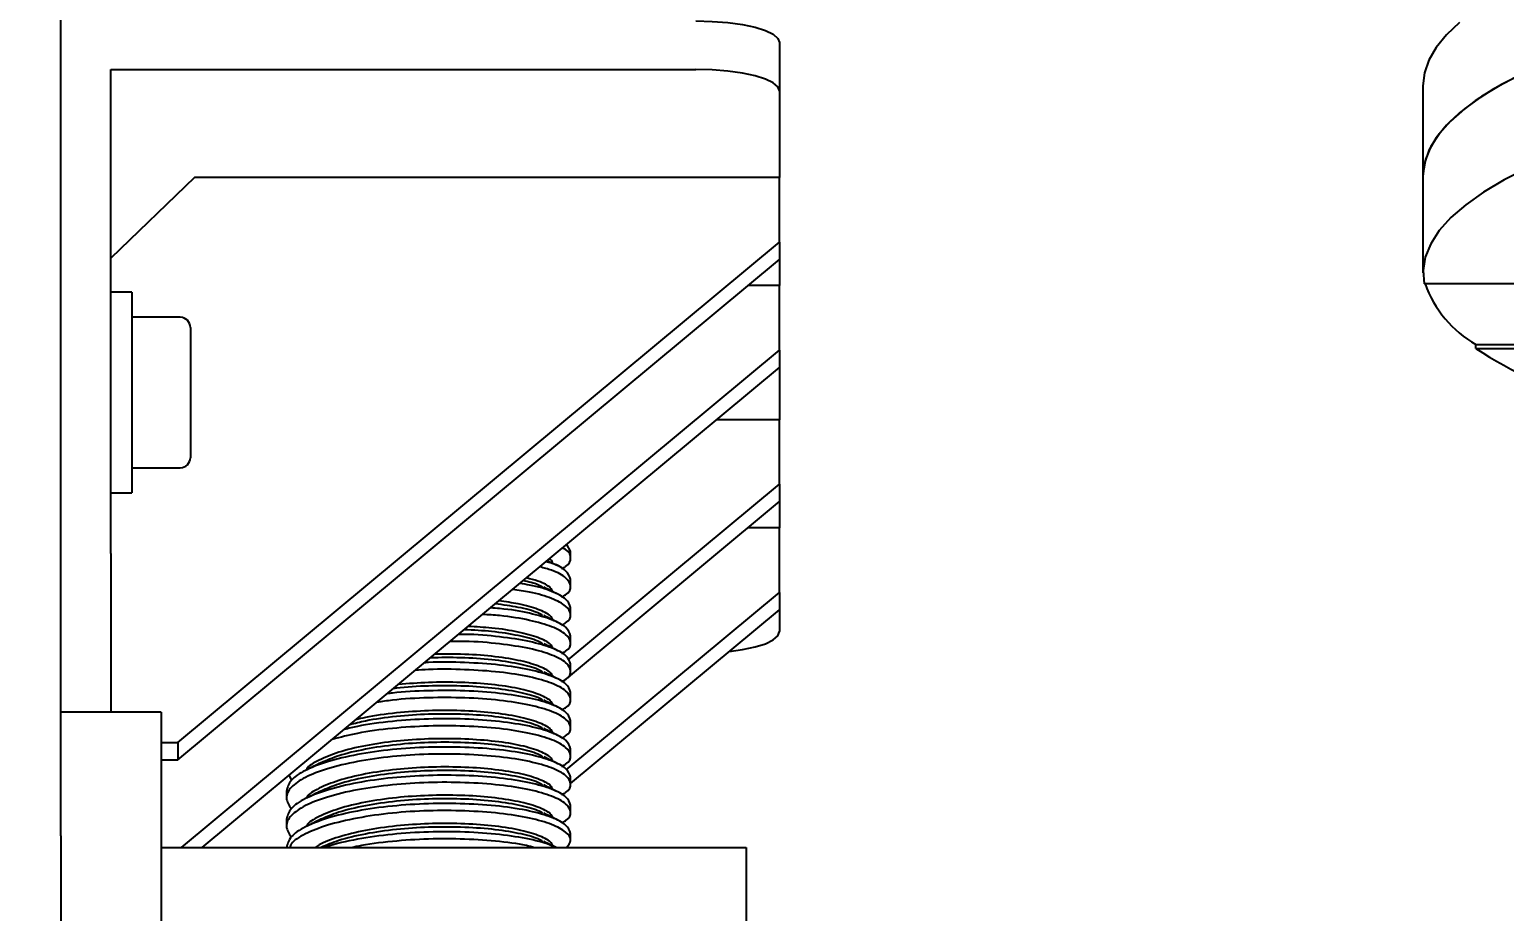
# Model space of a CAD drawing. Header units: millimetres. Extents: x 160 to 8396, y -16 to 5840.
# Drawn here: x 4207.5 to 4384, y 4992.8 to 5098.4 of the extents above; entities that cross this region are included whole.
import ezdxf

# ---------------------------------------------------------------- set-up
doc = ezdxf.new("R2010")
doc.units = ezdxf.units.MM
doc.header["$LTSCALE"] = 20
doc.styles.add('SLDTEXTSTYLE1', font='TXT', dxfattribs={"width": 0.605})
doc.dimstyles.new('SLDDIMSTYLE1', dxfattribs={"dimtxt": 70, "dimasz": 60, "dimexe": 0, "dimexo": 0.0625, "dimgap": 17.5, "dimtad": 2, "dimdec": 0, "dimrnd": 1e-09, "dimzin": 12, "dimdsep": 46, "dimtxsty": 'SLDTEXTSTYLE1', "dimsah": 1, "dimcen": 0.09, "dimadec": 0, "dimazin": 3, "dimtol": 1, "dimtfac": 1, "dimtdec": 3, "dimtofl": 0, "dimtmove": 0, "dimatfit": 3, "dimfxl": 0, "dimfrac": 2, "dimtolj": 1, "dimarcsym": 0})

# ---------------------------------------------------------------- blocks, each defined once
blk = doc.blocks.new('_D_9')
at = {"color": 7, "linetype": 'Continuous', "lineweight": 0}
for p, q in [((4574.2, 5069.25), (4574.2, 1335.28)), ((2992.21, 3609.87), (2992.21, 1335.28)), ((4574.2, 1355.28), (2992.21, 1355.28))]:
    blk.add_line(p, q, dxfattribs=at)
at = {"color": 7, "linetype": 'Continuous', "lineweight": 18}
for points in [[(2992.21, 1355.28), (3052.21, 1345.28), (3052.21, 1365.28)], [(4574.2, 1355.28), (4514.2, 1365.28), (4514.2, 1345.28)]]:
    blk.add_solid(points, dxfattribs=at)
at = {"color": 7, "linetype": 'Continuous', "lineweight": 18, "char_height": 70, "attachment_point": 1, "style": 'SLDTEXTSTYLE1'}
for s, insert in [('1582', (3644.82, 1445.51)), ('*', (3842.08, 1445.51))]:
    blk.add_mtext(s, dxfattribs=dict(at, insert=insert))

msp = doc.modelspace()

# ---------------------------------------------------------------- linework, layer by layer
at = {"color": 7, "linetype": 'Continuous', "lineweight": 25}
for p, q in [((4211.2, 5011.27), (4211.2, 5102.52)), ((4297.2, 5096.82), (4297.2, 5091.03)), ((4217.2, 5093.61), (4287.2, 5093.61)), ((4217.2, 5035.66), (4217.2, 5093.61)), ((4297.2, 5091.03), (4297.2, 5080.67)), ((4374.2, 5091.66), (4374.2, 5080.84)), ((4227.2, 5080.67), (4217.2, 5071.01)), ((4297.2, 5080.67), (4227.2, 5080.67)), ((4297.2, 5072.95), (4297.2, 5080.67)), ((4374.2, 5080.84), (4374.2, 5069.25)), ((4225.2, 5013.06), (4297.2, 5072.95)), ((4297.2, 5072.95), (4297.2, 5070.88)), ((4225.2, 5010.99), (4297.2, 5070.88)), ((4297.2, 5070.88), (4297.2, 5067.73)), ((4297.2, 5067.73), (4293.42, 5067.73)), ((4297.2, 5060.01), (4297.2, 5067.73)), ((4402.2, 5067.96), (4374.33, 5067.96)), ((4219.7, 5066.94), (4217.2, 5066.94)), ((4219.7, 5066.94), (4219.7, 5059.77)), ((4225.5, 5063.94), (4219.7, 5063.94)), ((4226.7, 5062.74), (4226.7, 5047.14)), ((4380.53, 5060.19), (4380.53, 5060.68)), ((4380.53, 5060.68), (4402.02, 5060.68)), ((4219.7, 5059.77), (4219.7, 5042.94)), ((4225.64, 5000.48), (4297.2, 5060.01)), ((4297.2, 5060.01), (4297.2, 5057.93)), ((4380.53, 5060.19), (4401.16, 5060.19)), ((4228.13, 5000.48), (4297.2, 5057.93)), ((4297.2, 5057.93), (4297.2, 5051.69)), ((4297.2, 5051.69), (4289.69, 5051.69)), ((4297.2, 5043.96), (4297.2, 5051.69)), ((4226.7, 5047.14), (4226.7, 5047.14)), ((4219.7, 5045.94), (4225.5, 5045.94)), ((4217.2, 5042.94), (4219.7, 5042.94)), ((4271.92, 5022.93), (4297.2, 5043.96)), ((4297.2, 5043.96), (4297.2, 5041.89)), ((4271.23, 5020.28), (4297.2, 5041.89)), ((4297.2, 5041.89), (4297.2, 5038.75)), ((4297.2, 5038.75), (4293.42, 5038.75)), ((4297.2, 5031.02), (4297.2, 5038.75)), ((4217.2, 5035.66), (4217.2, 5023.41)), ((4272.2, 5035.97), (4271.74, 5036.76)), ((4272.2, 5035.13), (4272.2, 5035.97)), ((4272.2, 5031.75), (4272.2, 5032.59)), ((4271.69, 5009.8), (4297.2, 5031.02)), ((4297.2, 5031.02), (4297.2, 5028.95)), ((4272.2, 5028.37), (4272.2, 5029.21)), ((4272.2, 5008.15), (4297.2, 5028.95)), ((4297.2, 5028.95), (4297.2, 5026.32)), ((4272.2, 5024.99), (4272.2, 5025.83)), ((4217.2, 5023.41), (4217.2, 5016.69)), ((4272.2, 5021.61), (4272.2, 5022.45)), ((4272.2, 5018.23), (4272.2, 5019.07)), ((4223.2, 5016.69), (4211.2, 5016.69)), ((4223.2, 5016.69), (4223.2, 5001.87)), ((4272.2, 5014.85), (4272.2, 5015.69)), ((4223.2, 5013.06), (4225.2, 5013.06)), ((4225.2, 5013.06), (4225.2, 5010.99)), ((4211.2, 5001.87), (4211.2, 5011.27)), ((4223.2, 5010.99), (4225.2, 5010.99)), ((4272.2, 5011.46), (4272.2, 5012.31)), ((4238.51, 5009.11), (4238.79, 5008.51)), ((4272.2, 5008.08), (4272.2, 5008.93)), ((4238.2, 5007.24), (4238.2, 5006.39)), ((4272.2, 5004.7), (4272.2, 5005.55)), ((4238.2, 5003.86), (4238.2, 5003.01)), ((4272.2, 5001.32), (4272.2, 5002.17)), ((4211.2, 5001.87), (4211.2, 4721.75)), ((4223.2, 5001.87), (4223.2, 4721.75)), ((4223.2, 5000.48), (4293.2, 5000.48)), ((4242.32, 5000.49), (4242.31, 5000.48)), ((4293.2, 5000.48), (4293.2, 4990.82))]:
    msp.add_line(p, q, dxfattribs=at)
at = {"color": 7, "linetype": 'Continuous', "lineweight": 25, "flags": 128}
for points in [[(4287.2, 5099.41), (4289.15, 5099.36), (4291.03, 5099.21), (4292.76, 5098.97), (4294.27, 5098.65), (4295.52, 5098.26), (4296.44, 5097.81), (4297.01, 5097.33), (4297.2, 5096.82)], [(4378.56, 5099.22), (4377, 5097.74), (4375.78, 5096.24), (4374.91, 5094.72), (4374.38, 5093.2), (4374.2, 5091.66)], [(4402.45, 5098.87), (4398.45, 5097.74), (4394.72, 5096.55), (4391.26, 5095.3), (4388.1, 5094.01), (4385.24, 5092.66), (4382.69, 5091.28), (4380.46, 5089.86), (4378.56, 5088.4), (4377, 5086.92), (4375.78, 5085.42), (4374.91, 5083.91), (4374.38, 5082.38), (4374.2, 5080.84)], [(4389.3, 5094.52), (4386.29, 5093.18), (4383.59, 5091.79), (4381.22, 5090.37), (4379.18, 5088.91), (4377.49, 5087.42), (4376.14, 5085.91), (4375.14, 5084.38), (4374.5, 5082.84), (4374.22, 5081.29), (4374.2, 5080.84)], [(4297.2, 5091.03), (4297.01, 5091.53), (4296.44, 5092.02), (4295.52, 5092.46), (4294.27, 5092.86), (4292.76, 5093.18), (4291.03, 5093.42), (4289.15, 5093.57), (4287.2, 5093.61)], [(4386.76, 5081.81), (4383.93, 5080.39), (4381.45, 5078.92), (4379.31, 5077.42), (4377.54, 5075.89), (4376.14, 5074.33), (4375.12, 5072.75), (4374.47, 5071.16), (4374.21, 5069.56), (4374.33, 5067.96)], [(4291.19, 5023.95), (4292.76, 5024.17), (4294.27, 5024.49), (4295.52, 5024.88), (4296.44, 5025.33), (4297.01, 5025.82), (4297.2, 5026.32)]]:
    msp.add_lwpolyline(points, dxfattribs=at)
at = {"color": 7, "linetype": 'Continuous', "lineweight": 25}
for centre, radius, start, end in [((4387.48, 5072.67), 13.86, 199.8834, 239.9228), ((4225.5, 5062.74), 1.2, 0, 90), ((4412.45, 5109.92), 59.09, 237.2979, 252.3406), ((4225.5, 5047.14), 1.2, 270, 0)]:
    msp.add_arc(centre, radius, start, end, dxfattribs=at)
for points, knots in [([(4271.13, 5033.86), (4271.3, 5033.95), (4272.08, 5034.34), (4272.29, 5035.13), (4272.1, 5035.9), (4271.37, 5036.27), (4271.24, 5036.34)], [0, 0, 0, 0, 0.110367, 0.512807, 0.915247, 1, 1, 1, 1]), ([(4271.13, 5030.48), (4271.3, 5030.57), (4272.08, 5030.96), (4272.36, 5031.76), (4271.79, 5032.75), (4270.43, 5033.57), (4269.01, 5033.94), (4268.52, 5034.07)], [0, 0, 0, 0, 0.073045, 0.339398, 0.60575, 0.863008, 1, 1, 1, 1]), ([(4272.2, 5032.59), (4272.07, 5032.93), (4271.82, 5033.6), (4270.63, 5034.33), (4269.5, 5034.64), (4269.27, 5034.7)], [0, 0, 0, 0, 0.45354, 0.891592, 1, 1, 1, 1]), ([(4270.67, 5034.19), (4270.39, 5034.32), (4269.97, 5034.53), (4269.55, 5034.74), (4269.4, 5034.81)], [0, 0, 0, 0, 0.661735, 1, 1, 1, 1]), ([(4270.06, 5034.49), (4270.04, 5034.65), (4270.02, 5034.83), (4269.7, 5035), (4269.65, 5035.02)], [0, 0, 0, 0, 0.868576, 1, 1, 1, 1]), ([(4272.2, 5029.21), (4272.09, 5029.55), (4271.87, 5030.23), (4270.04, 5031.15), (4268.09, 5031.79), (4266.51, 5032.02), (4266.12, 5032.08)], [0, 0, 0, 0, 0.307082, 0.603678, 0.900274, 1, 1, 1, 1]), ([(4268.88, 5031.63), (4268.7, 5031.73), (4268.19, 5032.04), (4267.19, 5032.28), (4266.54, 5032.43)], [0, 0, 0, 0, 0.35099, 1, 1, 1, 1]), ([(4270.06, 5031.11), (4269.99, 5031.26), (4269.79, 5031.7), (4268.7, 5032.29), (4267.4, 5032.63), (4266.92, 5032.75)], [0, 0, 0, 0, 0.256838, 0.727594, 1, 1, 1, 1]), ([(4271.13, 5027.1), (4271.3, 5027.19), (4272.08, 5027.58), (4272.35, 5028.37), (4271.82, 5029.38), (4270.07, 5030.3), (4267.85, 5031), (4265.96, 5031.27), (4265.26, 5031.37)], [0, 0, 0, 0, 0.057499, 0.267165, 0.47683, 0.679335, 0.881841, 1, 1, 1, 1]), ([(4270.67, 5030.8), (4270.39, 5030.94), (4269.84, 5031.22), (4269.27, 5031.5), (4268.99, 5031.64)], [0, 0, 0, 0, 0.50004, 1, 1, 1, 1]), ([(4272.2, 5025.83), (4272.09, 5026.17), (4271.86, 5026.84), (4270.08, 5027.78), (4267.36, 5028.55), (4264.75, 5029.02), (4262.98, 5029.13), (4262.61, 5029.16)], [0, 0, 0, 0, 0.238401, 0.468661, 0.698921, 0.937323, 1, 1, 1, 1]), ([(4268.88, 5028.25), (4268.7, 5028.35), (4268.05, 5028.73), (4266.14, 5029.25), (4264.14, 5029.52), (4263.19, 5029.65)], [0, 0, 0, 0, 0.174473, 0.610463, 1, 1, 1, 1]), ([(4270.06, 5027.73), (4269.99, 5027.88), (4269.81, 5028.33), (4268.39, 5029), (4266.3, 5029.64), (4264.42, 5029.89), (4263.62, 5030)], [0, 0, 0, 0, 0.165371, 0.468477, 0.771583, 1, 1, 1, 1]), ([(4270.06, 5024.35), (4269.99, 5024.5), (4269.8, 5024.95), (4268.4, 5025.63), (4266.03, 5026.3), (4263.13, 5026.77), (4260.9, 5026.89), (4259.94, 5026.94)], [0, 0, 0, 0, 0.12494, 0.35394, 0.582941, 0.820043, 1, 1, 1, 1]), ([(4271.13, 5023.72), (4271.3, 5023.81), (4272.08, 5024.2), (4272.35, 5024.99), (4271.82, 5026), (4270.09, 5026.93), (4267.37, 5027.71), (4264.47, 5028.21), (4262.36, 5028.34), (4261.67, 5028.38)], [0, 0, 0, 0, 0.0481712, 0.2238226, 0.3994739, 0.5691271, 0.7387802, 0.9144316, 1, 1, 1, 1]), ([(4270.67, 5027.42), (4270.39, 5027.56), (4269.84, 5027.84), (4269.27, 5028.12), (4268.99, 5028.25)], [0, 0, 0, 0, 0.50004, 1, 1, 1, 1]), ([(4271.13, 5020.34), (4271.3, 5020.42), (4272.08, 5020.82), (4272.35, 5021.61), (4271.82, 5022.62), (4270.09, 5023.55), (4267.38, 5024.34), (4263.8, 5024.89), (4260.46, 5025.17), (4258.38, 5025.16), (4257.79, 5025.15)], [0, 0, 0, 0, 0.041593, 0.193259, 0.344926, 0.491412, 0.637899, 0.789565, 0.941231, 1, 1, 1, 1]), ([(4272.2, 5022.45), (4272.09, 5022.79), (4271.86, 5023.46), (4270.07, 5024.39), (4267.39, 5025.18), (4263.79, 5025.73), (4260.79, 5026), (4259.05, 5026), (4258.81, 5026)], [0, 0, 0, 0, 0.196349, 0.385992, 0.575636, 0.771985, 0.968333, 1, 1, 1, 1]), ([(4268.88, 5024.86), (4268.7, 5024.97), (4268.05, 5025.35), (4265.98, 5025.88), (4262.99, 5026.37), (4260.6, 5026.49), (4259.47, 5026.55)], [0, 0, 0, 0, 0.11936, 0.417628, 0.726449, 1, 1, 1, 1]), ([(4268.88, 5021.48), (4268.7, 5021.59), (4268.05, 5021.97), (4265.99, 5022.5), (4262.86, 5022.99), (4259.21, 5023.24), (4256.65, 5023.21), (4255.43, 5023.19)], [0, 0, 0, 0, 0.090724, 0.317434, 0.552165, 0.786896, 1, 1, 1, 1]), ([(4270.06, 5020.97), (4269.99, 5021.12), (4269.8, 5021.56), (4268.4, 5022.24), (4266.03, 5022.93), (4262.84, 5023.41), (4259.37, 5023.66), (4256.99, 5023.63), (4255.94, 5023.62)], [0, 0, 0, 0, 0.100589, 0.284958, 0.469326, 0.660217, 0.851108, 1, 1, 1, 1]), ([(4270.67, 5024.04), (4270.39, 5024.18), (4269.84, 5024.46), (4269.27, 5024.74), (4268.99, 5024.87)], [0, 0, 0, 0, 0.50004, 1, 1, 1, 1]), ([(4271.13, 5016.96), (4271.3, 5017.04), (4272.08, 5017.44), (4272.35, 5018.23), (4271.82, 5019.23), (4270.09, 5020.17), (4267.38, 5020.95), (4263.8, 5021.52), (4259.63, 5021.8), (4256.11, 5021.86), (4254.14, 5021.72), (4253.61, 5021.68)], [0, 0, 0, 0, 0.036436, 0.169295, 0.302155, 0.430477, 0.5588, 0.691659, 0.824519, 0.952841, 1, 1, 1, 1]), ([(4272.2, 5019.07), (4272.09, 5019.41), (4271.86, 5020.08), (4270.08, 5021.01), (4267.39, 5021.8), (4263.8, 5022.37), (4259.63, 5022.64), (4256.48, 5022.71), (4254.88, 5022.61), (4254.72, 5022.59)], [0, 0, 0, 0, 0.166485, 0.327284, 0.488083, 0.654568, 0.821052, 0.981852, 1, 1, 1, 1]), ([(4270.67, 5020.66), (4270.39, 5020.8), (4269.84, 5021.08), (4269.27, 5021.35), (4268.99, 5021.49)], [0, 0, 0, 0, 0.50004, 1, 1, 1, 1]), ([(4268.88, 5018.1), (4268.7, 5018.21), (4268.05, 5018.59), (4265.99, 5019.12), (4262.86, 5019.61), (4259.13, 5019.86), (4255.23, 5019.84), (4252.43, 5019.71), (4251.11, 5019.51), (4250.99, 5019.49)], [0, 0, 0, 0, 0.071784, 0.251167, 0.436895, 0.622623, 0.802006, 0.981388, 1, 1, 1, 1]), ([(4270.06, 5017.59), (4269.99, 5017.74), (4269.8, 5018.18), (4268.4, 5018.86), (4266.03, 5019.55), (4262.84, 5020.03), (4259.14, 5020.27), (4255.27, 5020.29), (4252.78, 5020.09), (4251.58, 5019.99)], [0, 0, 0, 0, 0.08318, 0.235638, 0.388097, 0.54595, 0.703802, 0.856261, 1, 1, 1, 1]), ([(4271.13, 5013.58), (4271.3, 5013.66), (4272.08, 5014.06), (4272.35, 5014.85), (4271.82, 5015.85), (4270.09, 5016.79), (4267.38, 5017.57), (4263.81, 5018.14), (4259.62, 5018.44), (4255.22, 5018.44), (4251.57, 5018.25), (4249.63, 5017.95), (4249.02, 5017.86)], [0, 0, 0, 0, 0.031953, 0.148468, 0.264982, 0.377518, 0.490054, 0.606568, 0.723083, 0.835619, 0.948154, 1, 1, 1, 1]), ([(4272.2, 5015.69), (4272.09, 5016.03), (4271.86, 5016.7), (4270.08, 5017.63), (4267.38, 5018.42), (4263.81, 5018.98), (4259.62, 5019.28), (4255.23, 5019.28), (4252, 5019.14), (4250.46, 5018.91), (4250.25, 5018.88)], [0, 0, 0, 0, 0.142554, 0.28024, 0.417927, 0.560481, 0.703035, 0.840721, 0.978407, 1, 1, 1, 1]), ([(4270.67, 5017.28), (4270.39, 5017.42), (4269.84, 5017.7), (4269.27, 5017.97), (4268.99, 5018.11)], [0, 0, 0, 0, 0.50004, 1, 1, 1, 1]), ([(4268.88, 5014.72), (4268.7, 5014.83), (4268.05, 5015.21), (4265.99, 5015.74), (4262.86, 5016.23), (4259.13, 5016.47), (4255.2, 5016.48), (4251.29, 5016.2), (4248.02, 5015.76), (4246.39, 5015.33), (4245.78, 5015.17)], [0, 0, 0, 0, 0.056246, 0.196799, 0.342324, 0.487849, 0.628402, 0.768954, 0.91448, 1, 1, 1, 1]), ([(4270.06, 5014.21), (4269.99, 5014.36), (4269.8, 5014.8), (4268.4, 5015.48), (4266.03, 5016.17), (4262.84, 5016.65), (4259.14, 5016.9), (4255.2, 5016.9), (4251.3, 5016.62), (4248.29, 5016.23), (4246.88, 5015.86), (4246.51, 5015.77)], [0, 0, 0, 0, 0.067986, 0.192597, 0.317208, 0.446227, 0.575246, 0.699857, 0.824468, 0.953487, 1, 1, 1, 1]), ([(4271.13, 5010.2), (4271.3, 5010.28), (4272.08, 5010.68), (4272.35, 5011.47), (4271.82, 5012.47), (4270.09, 5013.41), (4267.38, 5014.19), (4263.8, 5014.76), (4259.63, 5015.05), (4255.2, 5015.07), (4250.79, 5014.78), (4246.77, 5014.24), (4244.66, 5013.68), (4243.69, 5013.42)], [0, 0, 0, 0, 0.0274752, 0.1276604, 0.2278457, 0.3246098, 0.4213739, 0.5215592, 0.6217445, 0.7185086, 0.8152727, 0.915458, 1, 1, 1, 1]), ([(4272.2, 5012.31), (4272.09, 5012.65), (4271.86, 5013.32), (4270.08, 5014.25), (4267.39, 5015.04), (4263.8, 5015.6), (4259.63, 5015.9), (4255.2, 5015.92), (4250.8, 5015.62), (4247.31, 5015.17), (4245.63, 5014.74), (4245.12, 5014.61)], [0, 0, 0, 0, 0.120379, 0.236646, 0.352914, 0.473293, 0.593671, 0.709939, 0.826207, 0.946585, 1, 1, 1, 1]), ([(4270.67, 5013.9), (4270.39, 5014.04), (4269.84, 5014.32), (4269.27, 5014.59), (4268.99, 5014.73)], [0, 0, 0, 0, 0.50004, 1, 1, 1, 1]), ([(4270.06, 5010.82), (4269.99, 5010.98), (4269.8, 5011.42), (4268.4, 5012.1), (4266.03, 5012.79), (4262.84, 5013.27), (4259.14, 5013.52), (4255.2, 5013.52), (4251.27, 5013.25), (4247.57, 5012.71), (4244.36, 5011.92), (4242.04, 5010.97), (4240.76, 5010.23), (4240.59, 5009.8), (4240.57, 5009.75)], [0, 0, 0, 0, 0.0504635, 0.1429574, 0.2354513, 0.3312173, 0.4269833, 0.5194772, 0.6119711, 0.7077371, 0.8035032, 0.8959971, 0.988491, 1, 1, 1, 1]), ([(4268.88, 5011.34), (4268.7, 5011.45), (4268.05, 5011.83), (4265.99, 5012.36), (4262.86, 5012.85), (4259.13, 5013.09), (4255.21, 5013.09), (4251.27, 5012.83), (4247.57, 5012.28), (4244.43, 5011.53), (4243.01, 5010.91), (4242.35, 5010.62)], [0, 0, 0, 0, 0.047381, 0.16578, 0.288369, 0.410957, 0.529357, 0.647756, 0.770345, 0.892933, 1, 1, 1, 1]), ([(4271.13, 5006.82), (4271.3, 5006.9), (4272.08, 5007.3), (4272.35, 5008.09), (4271.82, 5009.09), (4270.09, 5010.03), (4267.38, 5010.81), (4263.8, 5011.38), (4259.63, 5011.67), (4255.2, 5011.69), (4250.78, 5011.41), (4246.6, 5010.81), (4243.03, 5009.95), (4240.31, 5008.9), (4238.62, 5007.7), (4237.95, 5006.4), (4238.51, 5005.55), (4238.79, 5005.13)], [0, 0, 0, 0, 0.019533, 0.09076, 0.161986, 0.23078, 0.299575, 0.370801, 0.442028, 0.510822, 0.579616, 0.650842, 0.722069, 0.790863, 0.859657, 0.930884, 1, 1, 1, 1]), ([(4272.2, 5008.93), (4272.09, 5009.27), (4271.86, 5009.94), (4270.08, 5010.87), (4267.39, 5011.66), (4263.8, 5012.22), (4259.63, 5012.52), (4255.2, 5012.53), (4250.78, 5012.25), (4246.6, 5011.66), (4243.02, 5010.79), (4240.33, 5009.74), (4238.55, 5008.55), (4238.32, 5007.68), (4238.2, 5007.24)], [0, 0, 0, 0, 0.084781, 0.166667, 0.248552, 0.333333, 0.418114, 0.5, 0.581886, 0.666667, 0.751448, 0.833333, 0.915219, 1, 1, 1, 1]), ([(4270.67, 5010.52), (4270.39, 5010.66), (4269.84, 5010.93), (4269.27, 5011.21), (4268.99, 5011.35)], [0, 0, 0, 0, 0.50004, 1, 1, 1, 1]), ([(4272.2, 5005.55), (4272.09, 5005.89), (4271.86, 5006.56), (4270.08, 5007.49), (4267.39, 5008.28), (4263.8, 5008.84), (4259.63, 5009.14), (4255.2, 5009.15), (4250.78, 5008.87), (4246.6, 5008.28), (4243.02, 5007.41), (4240.33, 5006.36), (4238.55, 5005.17), (4238.32, 5004.3), (4238.2, 5003.86)], [0, 0, 0, 0, 0.084781, 0.166667, 0.248552, 0.333333, 0.418114, 0.5, 0.581886, 0.666667, 0.751448, 0.833333, 0.915219, 1, 1, 1, 1]), ([(4270.06, 5007.44), (4269.99, 5007.6), (4269.8, 5008.04), (4268.4, 5008.72), (4266.03, 5009.41), (4262.84, 5009.89), (4259.14, 5010.14), (4255.2, 5010.14), (4251.27, 5009.87), (4247.57, 5009.33), (4244.36, 5008.54), (4242.04, 5007.59), (4240.76, 5006.85), (4240.59, 5006.42), (4240.57, 5006.37)], [0, 0, 0, 0, 0.050463, 0.142957, 0.235451, 0.331217, 0.426983, 0.519477, 0.611971, 0.707737, 0.803503, 0.895997, 0.988491, 1, 1, 1, 1]), ([(4242.32, 5010.63), (4242.04, 5010.49), (4241.48, 5010.22), (4240.92, 5009.94), (4240.64, 5009.8)], [0, 0, 0, 0, 0.4999603, 1, 1, 1, 1]), ([(4268.88, 5007.96), (4268.7, 5008.07), (4268.05, 5008.44), (4265.99, 5008.98), (4262.86, 5009.47), (4259.13, 5009.71), (4255.21, 5009.71), (4251.27, 5009.45), (4247.57, 5008.9), (4244.43, 5008.15), (4243.01, 5007.53), (4242.35, 5007.24)], [0, 0, 0, 0, 0.047381, 0.16578, 0.288369, 0.410957, 0.529357, 0.647756, 0.770345, 0.892933, 1, 1, 1, 1]), ([(4271.13, 5003.44), (4271.3, 5003.52), (4272.08, 5003.92), (4272.35, 5004.71), (4271.82, 5005.71), (4270.09, 5006.65), (4267.38, 5007.43), (4263.8, 5008), (4259.63, 5008.29), (4255.2, 5008.31), (4250.78, 5008.03), (4246.6, 5007.43), (4243.03, 5006.57), (4240.31, 5005.52), (4238.62, 5004.32), (4237.95, 5003.02), (4238.51, 5002.17), (4238.79, 5001.74)], [0, 0, 0, 0, 0.019533, 0.09076, 0.161986, 0.23078, 0.299575, 0.370801, 0.442028, 0.510822, 0.579616, 0.650842, 0.722069, 0.790863, 0.859657, 0.930884, 1, 1, 1, 1]), ([(4270.67, 5007.14), (4270.39, 5007.28), (4269.84, 5007.55), (4269.27, 5007.83), (4268.99, 5007.97)], [0, 0, 0, 0, 0.50004, 1, 1, 1, 1]), ([(4272.2, 5002.17), (4272.09, 5002.51), (4271.86, 5003.18), (4270.08, 5004.11), (4267.39, 5004.9), (4263.8, 5005.46), (4259.63, 5005.76), (4255.2, 5005.77), (4250.78, 5005.49), (4246.6, 5004.9), (4243.02, 5004.03), (4240.33, 5002.98), (4238.55, 5001.79), (4238.32, 5000.92), (4238.2, 5000.48)], [0, 0, 0, 0, 0.084781, 0.166667, 0.248552, 0.333333, 0.418114, 0.5, 0.581886, 0.666667, 0.751448, 0.833333, 0.915219, 1, 1, 1, 1]), ([(4270.06, 5004.06), (4269.99, 5004.22), (4269.8, 5004.66), (4268.4, 5005.34), (4266.03, 5006.02), (4262.84, 5006.51), (4259.14, 5006.76), (4255.2, 5006.75), (4251.27, 5006.49), (4247.57, 5005.95), (4244.36, 5005.16), (4242.04, 5004.21), (4240.76, 5003.47), (4240.59, 5003.04), (4240.57, 5002.99)], [0, 0, 0, 0, 0.0504635, 0.1429574, 0.2354513, 0.3312173, 0.4269833, 0.5194772, 0.6119711, 0.7077371, 0.8035032, 0.8959971, 0.988491, 1, 1, 1, 1]), ([(4242.32, 5007.25), (4242.04, 5007.11), (4241.48, 5006.83), (4240.92, 5006.56), (4240.64, 5006.42)], [0, 0, 0, 0, 0.49996, 1, 1, 1, 1]), ([(4268.88, 5004.58), (4268.7, 5004.69), (4268.05, 5005.06), (4265.99, 5005.6), (4262.86, 5006.09), (4259.13, 5006.33), (4255.21, 5006.33), (4251.27, 5006.07), (4247.57, 5005.52), (4244.43, 5004.77), (4243.01, 5004.15), (4242.35, 5003.86)], [0, 0, 0, 0, 0.047381, 0.16578, 0.288369, 0.410957, 0.529357, 0.647756, 0.770345, 0.892933, 1, 1, 1, 1]), ([(4271.71, 5000.48), (4271.94, 5000.76), (4272.44, 5001.38), (4271.79, 5002.33), (4270.09, 5003.26), (4267.38, 5004.05), (4263.8, 5004.61), (4259.63, 5004.91), (4255.2, 5004.93), (4250.78, 5004.65), (4246.61, 5004.05), (4243.01, 5003.19), (4240.37, 5002.14), (4238.85, 5001.21), (4238.65, 5000.64), (4238.59, 5000.48)], [0, 0, 0, 0, 0.06938, 0.152893, 0.233554, 0.314215, 0.397728, 0.481241, 0.561902, 0.642563, 0.726076, 0.809589, 0.89025, 0.970911, 1, 1, 1, 1]), ([(4242.32, 5003.87), (4242.04, 5003.73), (4241.48, 5003.45), (4240.92, 5003.18), (4240.64, 5003.04)], [0, 0, 0, 0, 0.49996, 1, 1, 1, 1]), ([(4270.67, 5003.76), (4270.39, 5003.9), (4269.84, 5004.17), (4269.27, 5004.45), (4268.99, 5004.59)], [0, 0, 0, 0, 0.50004, 1, 1, 1, 1]), ([(4270.06, 5000.68), (4269.99, 5000.84), (4269.8, 5001.28), (4268.4, 5001.96), (4266.03, 5002.64), (4262.84, 5003.13), (4259.14, 5003.37), (4255.2, 5003.37), (4251.28, 5003.11), (4247.55, 5002.57), (4244.43, 5001.78), (4242.41, 5001.06), (4241.8, 5000.59), (4241.66, 5000.48)], [0, 0, 0, 0, 0.054573, 0.154599, 0.254625, 0.35819, 0.461754, 0.56178, 0.661807, 0.765371, 0.868936, 0.968962, 1, 1, 1, 1]), ([(4268.88, 5001.2), (4268.7, 5001.31), (4268.05, 5001.68), (4265.99, 5002.22), (4262.86, 5002.71), (4259.13, 5002.95), (4255.21, 5002.95), (4251.27, 5002.69), (4247.57, 5002.14), (4244.43, 5001.39), (4243.01, 5000.77), (4242.35, 5000.48)], [0, 0, 0, 0, 0.047381, 0.16578, 0.288369, 0.410957, 0.529357, 0.647756, 0.770345, 0.892933, 1, 1, 1, 1]), ([(4270.34, 5000.48), (4270.21, 5000.56), (4269.55, 5000.94), (4267.33, 5001.51), (4263.82, 5002.08), (4259.62, 5002.37), (4255.21, 5002.39), (4250.76, 5002.11), (4246.66, 5001.5), (4243.92, 5000.93), (4242.91, 5000.53), (4242.81, 5000.48)], [0, 0, 0, 0, 0.032503, 0.165714, 0.303635, 0.441556, 0.574767, 0.707978, 0.845899, 0.98382, 1, 1, 1, 1]), ([(4267.76, 5000.48), (4267.61, 5000.53), (4266.55, 5000.85), (4263.75, 5001.22), (4259.64, 5001.53), (4255.19, 5001.55), (4250.82, 5001.25), (4247.68, 5000.87), (4246.31, 5000.53), (4246.12, 5000.48)], [0, 0, 0, 0, 0.0335954, 0.2232281, 0.4128607, 0.5960178, 0.7791748, 0.9688074, 1, 1, 1, 1]), ([(4270.46, 5000.48), (4270.25, 5000.59), (4269.76, 5000.83), (4269.27, 5001.07), (4268.99, 5001.21)], [0, 0, 0, 0, 0.4270711, 1, 1, 1, 1])]:
    msp.add_open_spline(points, degree=3, knots=knots, dxfattribs=at)

# ---------------------------------------------------------------- dimensions: what is measured, and where the dimension line sits
at = {"color": 7, "linetype": 'Continuous', "lineweight": 18}
dim = msp.add_linear_dim(base=(2992.21, 1355.28), p1=(4574.2, 5069.25), p2=(2992.21, 3609.87), text='<>*', dimstyle='SLDDIMSTYLE1', dxfattribs=at)
dim.commit()
dim.dimension.update_dxf_attribs({"geometry": '_D_9', "text_midpoint": (3758.81, 1355.28), "dimtype": 160})

doc.saveas('drawing.dxf')
